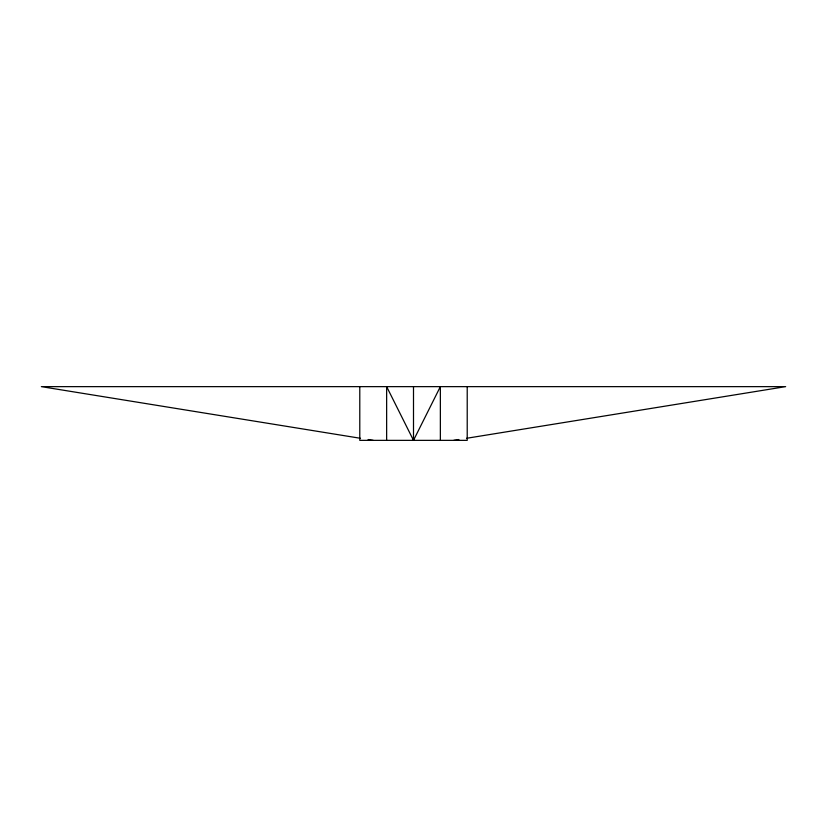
<?xml version="1.0" encoding="UTF-8"?>
<svg xmlns="http://www.w3.org/2000/svg" width="827" height="827" viewBox="0 0 827 827"><rect width="100%" height="100%" fill="white"/><g stroke="black" fill="none" stroke-linecap="round" stroke-linejoin="round"><path stroke-width="1.24" d="M386.643 440.357L386.643 386.643L413.5 440.357L440.357 386.643L440.357 440.357M453.785 440.357L458.871 439.53M466.5 438.3L785.65 386.643L41.35 386.643L360.5 438.3M368.129 439.53L373.215 440.357M467.214 386.643L467.214 440.357L359.786 440.357L359.786 386.643M413.5 386.643L413.5 440.357"/></g></svg>
